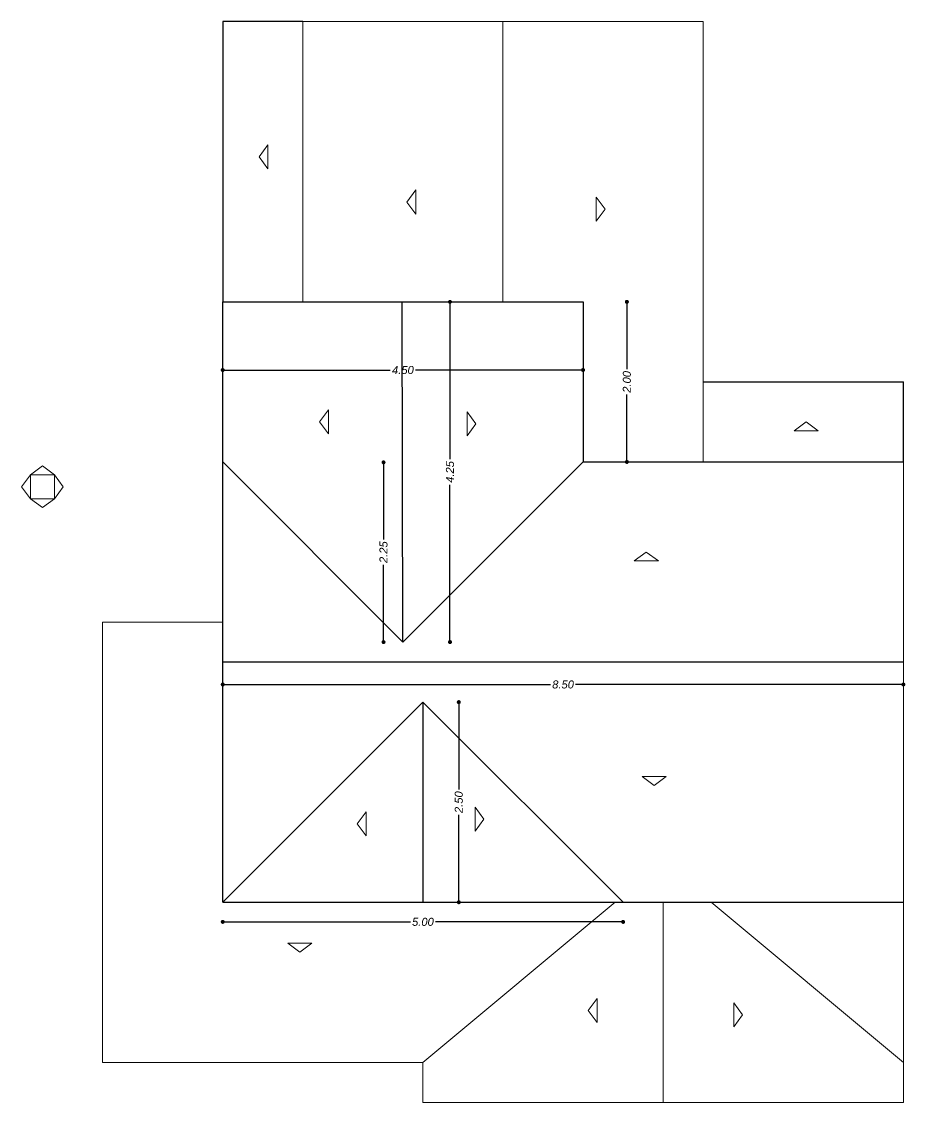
# Model space of a CAD drawing. Header units: metres. Extents: x 539 to 782, y 164 to 633.
# Drawn here: x 763.99 to 775.02, y 356.58 to 370.08 of the extents above; entities that cross this region are included whole.
import ezdxf

# ---------------------------------------------------------------- set-up
doc = ezdxf.new("R2010")
doc.units = ezdxf.units.M
doc.header["$PDMODE"] = 35
doc.layers.add('03', color=3, linetype='Continuous', lineweight=30)
doc.layers.add('auxiliares', color=251, linetype='Continuous', lineweight=20)
doc.layers.add('PISOS', color=251, linetype='Continuous')
doc.styles.add('ARIAL', font='ariali.ttf')
doc.dimstyles.new('C_50', dxfattribs={"dimscale": 0.5, "dimtxt": 0.2, "dimasz": 0.1, "dimexe": 0.1, "dimexo": 0.1, "dimgap": 0.05, "dimtad": 0, "dimzin": 4, "dimdsep": 46, "dimtxsty": 'ARIAL', "dimblk": 'DOT', "dimcen": 0.09, "dimse1": 1, "dimse2": 1, "dimclrd": 1, "dimclre": 1, "dimclrt": 2, "dimadec": 0, "dimazin": 0, "dimtfac": 1, "dimtix": 1, "dimtmove": 2, "dimatfit": 3, "dimfxl": 1, "dimtolj": 1, "dimtzin": 0, "dimarcsym": 0})

# ---------------------------------------------------------------- blocks, each defined once
blk = doc.blocks.new('_Dot')
at = {"color": 0, "linetype": 'ByBlock', "lineweight": -2}
blk.add_line((-0.5, 0), (-1, 0), dxfattribs=at)
at = {"color": 0, "linetype": 'ByBlock', "const_width": 0.5}
blk.add_lwpolyline([(-0.25, 0, 1), (0.25, 0, 1)], format="xyb", close=True, dxfattribs=at)
blk = doc.blocks.new('*D131')
at = {"layer": '03', "color": 1, "lineweight": -2, "transparency": 16777216}
for p, q in [((769.336, 366.526), (769.336, 364.61)), ((769.336, 362.376), (769.336, 364.292))]:
    blk.add_line(p, q, dxfattribs=at)
at = {"layer": 'Defpoints', "color": 0, "transparency": 16777216}
for p in [(768.739, 366.576), (768.748, 362.326), (769.336, 362.326)]:
    blk.add_point(p, dxfattribs=at)
at = {"layer": '03', "color": 1, "lineweight": -2, "transparency": 16777216, "xscale": 0.05, "yscale": 0.05, "zscale": 0.05}
for p, rotation in [((769.336, 366.576), 90), ((769.336, 362.326), 270)]:
    blk.add_blockref('_Dot', p, dxfattribs=dict(at, rotation=rotation))
at = {"layer": '03', "color": 2, "transparency": 16777216, "insert": (769.336, 364.451), "char_height": 0.1, "attachment_point": 5, "rotation": 90, "style": 'ARIAL'}
blk.add_mtext('\\A1;4.25', dxfattribs=at)
blk = doc.blocks.new('*D132')
at = {"layer": '03', "color": 1, "lineweight": -2, "transparency": 16777216}
for p, q in [((769.446, 361.526), (769.446, 360.484)), ((769.446, 359.126), (769.446, 360.169))]:
    blk.add_line(p, q, dxfattribs=at)
at = {"layer": 'Defpoints', "color": 0, "transparency": 16777216}
for p in [(768.998, 361.576), (768.998, 359.076), (769.446, 359.076)]:
    blk.add_point(p, dxfattribs=at)
at = {"layer": '03', "color": 1, "lineweight": -2, "transparency": 16777216, "xscale": 0.05, "yscale": 0.05, "zscale": 0.05}
for p, rotation in [((769.446, 361.576), 90), ((769.446, 359.076), 270)]:
    blk.add_blockref('_Dot', p, dxfattribs=dict(at, rotation=rotation))
at = {"layer": '03', "color": 2, "transparency": 16777216, "insert": (769.446, 360.326), "char_height": 0.1, "attachment_point": 5, "rotation": 90, "style": 'ARIAL'}
blk.add_mtext('\\A1;2.50', dxfattribs=at)
blk = doc.blocks.new('*D133')
at = {"layer": '03', "color": 1, "lineweight": -2, "transparency": 16777216}
for p, q in [((766.548, 361.796), (770.592, 361.796)), ((774.948, 361.796), (770.904, 361.796))]:
    blk.add_line(p, q, dxfattribs=at)
at = {"layer": 'Defpoints', "color": 0, "transparency": 16777216}
for p in [(766.498, 362.076), (774.998, 362.076), (774.998, 361.796)]:
    blk.add_point(p, dxfattribs=at)
at = {"layer": '03', "color": 1, "lineweight": -2, "transparency": 16777216, "xscale": 0.05, "yscale": 0.05, "zscale": 0.05, "rotation": 180}
blk.add_blockref('_Dot', (766.498, 361.796), dxfattribs=at)
at = {"layer": '03', "color": 1, "lineweight": -2, "transparency": 16777216, "xscale": 0.05, "yscale": 0.05, "zscale": 0.05}
blk.add_blockref('_Dot', (774.998, 361.796), dxfattribs=at)
at = {"layer": '03', "color": 2, "transparency": 16777216, "insert": (770.748, 361.796), "char_height": 0.1, "attachment_point": 5, "style": 'ARIAL'}
blk.add_mtext('\\A1;8.50', dxfattribs=at)
blk = doc.blocks.new('*D134')
at = {"layer": '03', "color": 1, "lineweight": -2, "transparency": 16777216}
for p, q in [((771.545, 366.526), (771.545, 365.734)), ((771.545, 364.626), (771.545, 365.419))]:
    blk.add_line(p, q, dxfattribs=at)
at = {"layer": 'Defpoints', "color": 0, "transparency": 16777216}
for p in [(770.998, 366.576), (771.545, 366.576), (770.998, 364.576)]:
    blk.add_point(p, dxfattribs=at)
at = {"layer": '03', "color": 1, "lineweight": -2, "transparency": 16777216, "xscale": 0.05, "yscale": 0.05, "zscale": 0.05}
for p, rotation in [((771.545, 366.576), 90), ((771.545, 364.576), 270)]:
    blk.add_blockref('_Dot', p, dxfattribs=dict(at, rotation=rotation))
at = {"layer": '03', "color": 2, "transparency": 16777216, "insert": (771.545, 365.576), "char_height": 0.1, "attachment_point": 5, "rotation": 90, "style": 'ARIAL'}
blk.add_mtext('\\A1;2.00', dxfattribs=at)
blk = doc.blocks.new('*D135')
at = {"layer": '03', "color": 1, "lineweight": -2, "transparency": 16777216}
for p, q in [((766.548, 358.831), (768.841, 358.831)), ((771.448, 358.831), (769.155, 358.831))]:
    blk.add_line(p, q, dxfattribs=at)
at = {"layer": 'Defpoints', "color": 0, "transparency": 16777216}
for p in [(766.498, 359.076), (771.498, 359.076), (771.498, 358.831)]:
    blk.add_point(p, dxfattribs=at)
at = {"layer": '03', "color": 1, "lineweight": -2, "transparency": 16777216, "xscale": 0.05, "yscale": 0.05, "zscale": 0.05, "rotation": 180}
blk.add_blockref('_Dot', (766.498, 358.831), dxfattribs=at)
at = {"layer": '03', "color": 1, "lineweight": -2, "transparency": 16777216, "xscale": 0.05, "yscale": 0.05, "zscale": 0.05}
blk.add_blockref('_Dot', (771.498, 358.831), dxfattribs=at)
at = {"layer": '03', "color": 2, "transparency": 16777216, "insert": (768.998, 358.831), "char_height": 0.1, "attachment_point": 5, "style": 'ARIAL'}
blk.add_mtext('\\A1;5.00', dxfattribs=at)
blk = doc.blocks.new('*D136')
at = {"layer": '03', "color": 1, "lineweight": -2, "transparency": 16777216}
for p, q in [((766.548, 365.724), (768.59, 365.724)), ((770.948, 365.724), (768.906, 365.724))]:
    blk.add_line(p, q, dxfattribs=at)
at = {"layer": 'Defpoints', "color": 0, "transparency": 16777216}
for p in [(766.498, 365.724), (770.998, 365.724), (770.998, 365.724)]:
    blk.add_point(p, dxfattribs=at)
at = {"layer": '03', "color": 1, "lineweight": -2, "transparency": 16777216, "xscale": 0.05, "yscale": 0.05, "zscale": 0.05, "rotation": 180}
blk.add_blockref('_Dot', (766.498, 365.724), dxfattribs=at)
at = {"layer": '03', "color": 1, "lineweight": -2, "transparency": 16777216, "xscale": 0.05, "yscale": 0.05, "zscale": 0.05}
blk.add_blockref('_Dot', (770.998, 365.724), dxfattribs=at)
at = {"layer": '03', "color": 2, "transparency": 16777216, "insert": (768.748, 365.724), "char_height": 0.1, "attachment_point": 5, "style": 'ARIAL'}
blk.add_mtext('\\A1;4.50', dxfattribs=at)
blk = doc.blocks.new('*D137')
at = {"layer": '03', "color": 1, "lineweight": -2, "transparency": 16777216}
for p, q in [((768.506, 364.521), (768.506, 363.607)), ((768.506, 362.376), (768.506, 363.291))]:
    blk.add_line(p, q, dxfattribs=at)
at = {"layer": 'Defpoints', "color": 0, "transparency": 16777216}
for p in [(768.743, 364.571), (768.506, 362.326), (768.748, 362.326)]:
    blk.add_point(p, dxfattribs=at)
at = {"layer": '03', "color": 1, "lineweight": -2, "transparency": 16777216, "xscale": 0.05, "yscale": 0.05, "zscale": 0.05}
for p, rotation in [((768.506, 364.571), 90), ((768.506, 362.326), 270)]:
    blk.add_blockref('_Dot', p, dxfattribs=dict(at, rotation=rotation))
at = {"layer": '03', "color": 2, "transparency": 16777216, "insert": (768.506, 363.449), "char_height": 0.1, "attachment_point": 5, "rotation": 90, "style": 'ARIAL'}
blk.add_mtext('\\A1;2.25', dxfattribs=at)
blk = doc.blocks.new('Flecha cub')
for p, q in [((740.074, 369.904), (740.224, 370.015)), ((740.074, 369.904), (740.374, 369.904)), ((740.374, 369.904), (740.224, 370.015))]:
    blk.add_line(p, q)

msp = doc.modelspace()

# ---------------------------------------------------------------- linework, layer by layer
at = {"layer": '03'}
for p, q in [((766.498, 362.576), (766.498, 366.576)), ((766.498, 366.576), (767.498, 366.576)), ((766.498, 359.076), (766.498, 366.576)), ((766.498, 366.576), (770.998, 366.576)), ((768.748, 362.326), (768.739, 366.576)), ((770.998, 366.576), (770.998, 364.576)), ((766.498, 364.576), (768.748, 362.326)), ((770.998, 364.576), (768.748, 362.326)), ((770.998, 364.576), (772.592, 364.576)), ((772.498, 364.576), (774.998, 364.577)), ((774.998, 362.076), (766.498, 362.076)), ((766.498, 359.076), (768.998, 361.576)), ((768.998, 361.576), (771.498, 359.076)), ((768.998, 361.576), (768.998, 359.076)), ((766.498, 359.076), (774.998, 359.076))]:
    msp.add_line(p, q, dxfattribs=at)
at = {"layer": 'auxiliares'}
for p, q in [((767.498, 366.576), (767.498, 370.076)), ((767.498, 370.076), (772.498, 370.076)), ((769.998, 370.076), (769.998, 366.576)), ((772.498, 370.076), (772.498, 364.576)), ((774.998, 364.576), (774.998, 357.076)), ((766.498, 362.576), (764.998, 362.576)), ((764.998, 362.576), (764.998, 357.076)), ((768.998, 357.076), (771.398, 359.076)), ((771.998, 359.076), (771.998, 356.576)), ((774.998, 357.076), (772.598, 359.076)), ((764.998, 357.076), (768.998, 357.076)), ((768.998, 357.076), (768.998, 356.576)), ((774.998, 356.576), (774.998, 357.076)), ((768.998, 356.576), (774.998, 356.576))]:
    msp.add_line(p, q, dxfattribs=at)
at = {"layer": 'PISOS'}
for p, q in [((767.498, 370.076), (766.498, 370.076)), ((766.498, 370.076), (766.498, 366.576)), ((772.498, 365.576), (774.998, 365.576)), ((774.998, 364.576), (774.998, 365.576))]:
    msp.add_line(p, q, dxfattribs=at)

# ---------------------------------------------------------------- block references
at = {"layer": 'auxiliares', "rotation": 89.99999999984367}
for p in [(1136.967, -371.836), (1138.813, -372.401), (1137.722, -375.148), (1134.001, -375.959), (1138.192, -380.169), (1141.078, -382.5)]:
    msp.add_blockref('Flecha cub', p, dxfattribs=at)
at = {"layer": 'auxiliares', "xscale": -1}
for p, rotation in [((401.258, -372.491), 270), ((399.645, -375.173), 270), ((394.492, -375.959), 270), ((24.023, 734.02), 180), ((31.66, 730.55), 180), ((399.745, -380.109), 270), ((27.238, 728.469), 180), ((402.975, -382.553), 270)]:
    msp.add_blockref('Flecha cub', p, dxfattribs=dict(at, rotation=rotation))
at = {"layer": 'auxiliares'}
for p in [(33.56, -4.938), (24.023, -5.489), (31.564, -6.564)]:
    msp.add_blockref('Flecha cub', p, dxfattribs=at)

# ---------------------------------------------------------------- dimensions: what is measured, and where the dimension line sits
at = {"layer": '03'}
for base, p1, p2, picture, middle in [((769.336, 362.326), (768.739, 366.576), (768.748, 362.326), '*D131', (769.336, 364.451)), ((771.545, 366.576), (770.998, 364.576), (770.998, 366.576), '*D134', (771.545, 365.576)), ((768.5057, 362.3262), (768.7433, 364.5714), (768.7481, 362.3262), '*D137', (768.5057, 363.4488)), ((769.446, 359.076), (768.998, 361.576), (768.998, 359.076), '*D132', (769.446, 360.326))]:
    dim = msp.add_linear_dim(base=base, p1=p1, p2=p2, angle=90, dimstyle='C_50', dxfattribs=at)
    dim.commit()
    dim.dimension.update_dxf_attribs({"geometry": picture, "text_midpoint": middle})
for base, p1, p2, picture, middle in [((770.998, 365.724), (766.498, 365.724), (770.998, 365.724), '*D136', (768.748, 365.724)), ((774.998, 361.796), (766.498, 362.076), (774.998, 362.076), '*D133', (770.748, 361.796)), ((771.498, 358.831), (766.498, 359.076), (771.498, 359.076), '*D135', (768.998, 358.831))]:
    dim = msp.add_linear_dim(base=base, p1=p1, p2=p2, dimstyle='C_50', dxfattribs=at)
    dim.commit()
    dim.dimension.update_dxf_attribs({"geometry": picture, "text_midpoint": middle})

doc.saveas('drawing.dxf')
